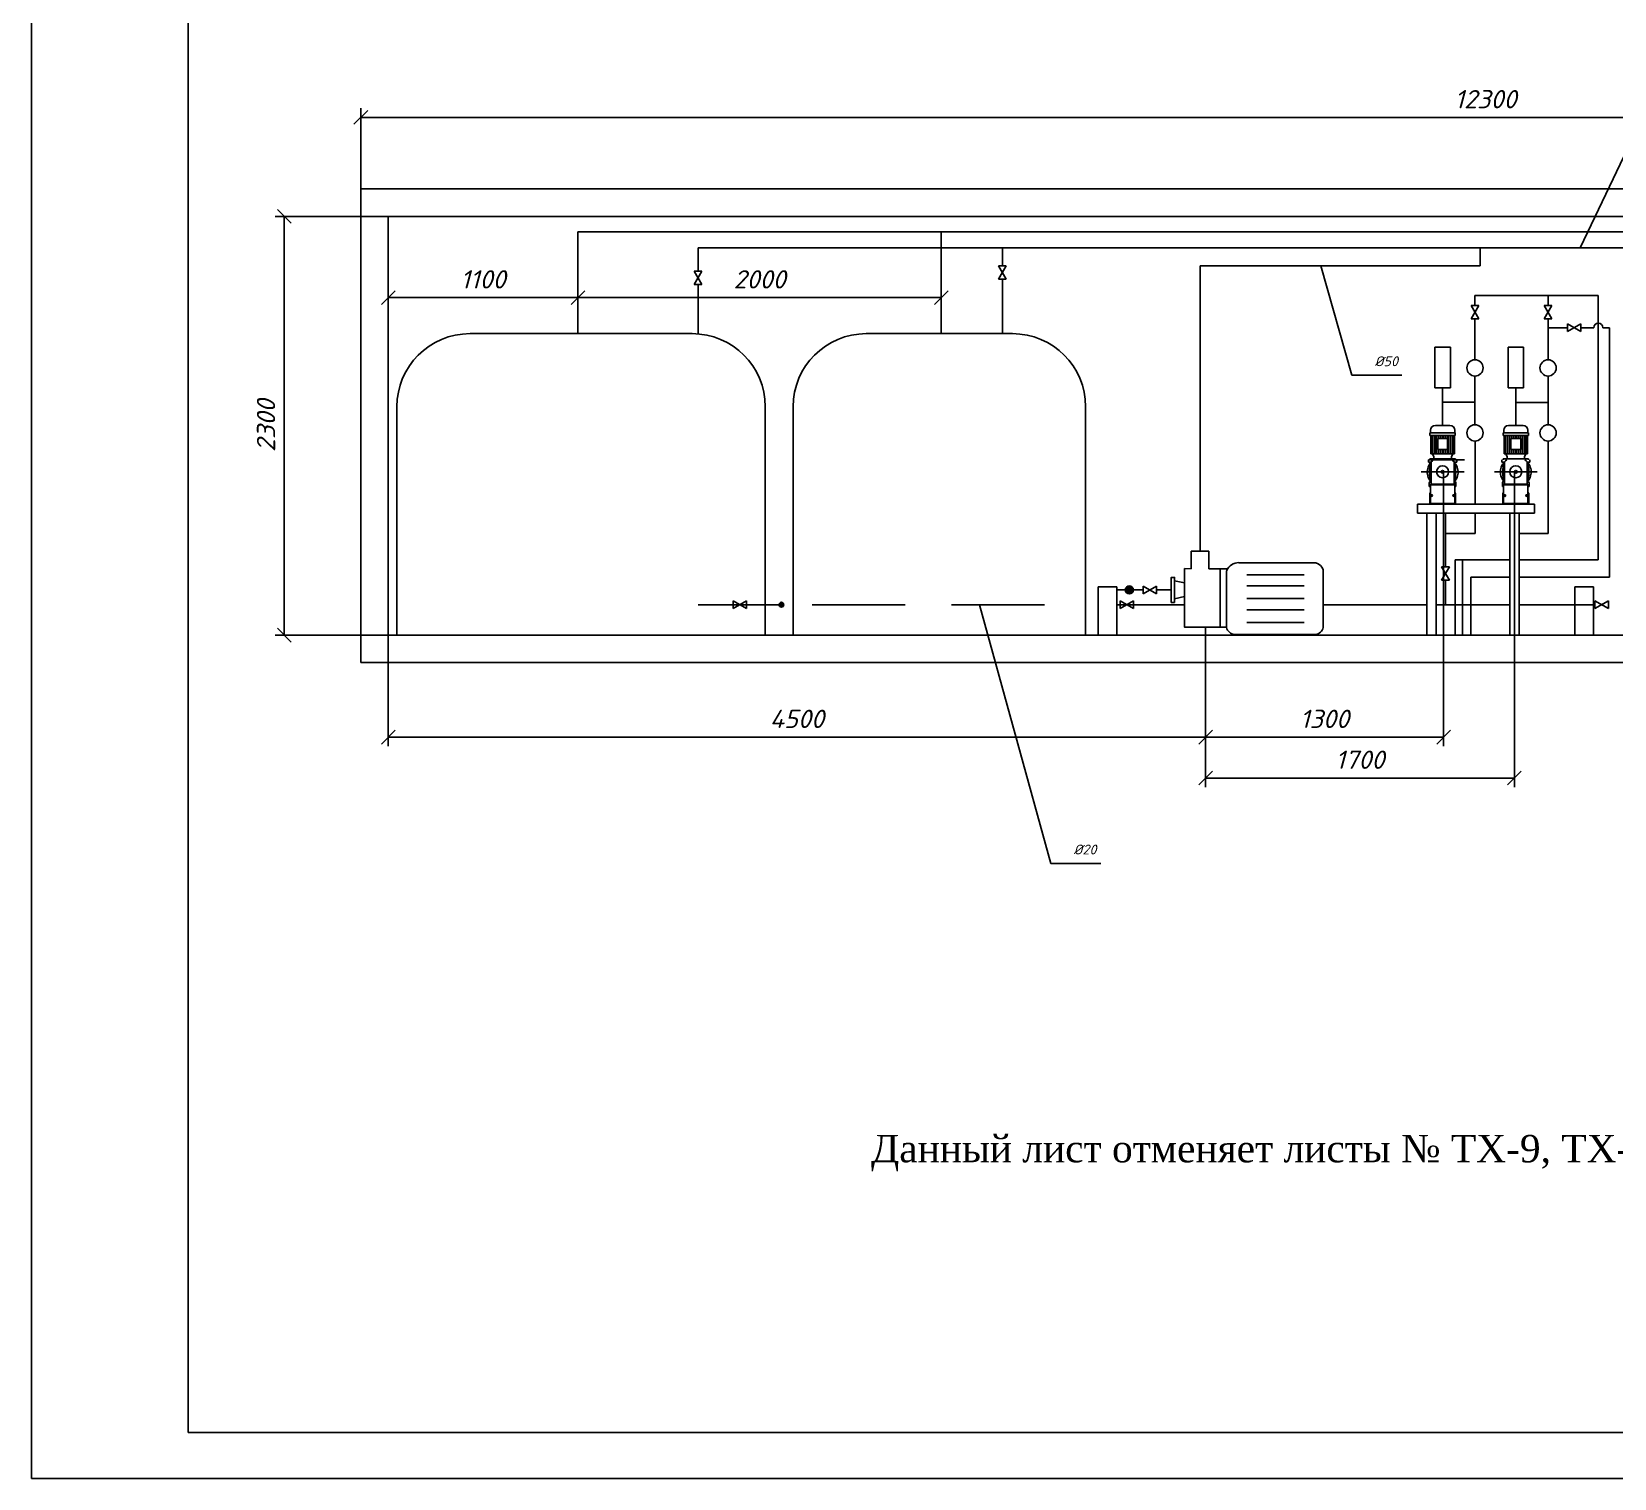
# Model space of a CAD drawing. Header units: millimetres. Extents: x 158645 to 1043550, y -60647 to 236438.
# Drawn here: x 612260 to 629573, y 146746 to 162572 of the extents above; entities that cross this region are included whole.
import ezdxf

# ---------------------------------------------------------------- set-up
doc = ezdxf.new("R2010")
doc.units = ezdxf.units.MM
doc.linetypes.add('ACAD_ISO04W100', pattern=[30, 24, -3, 0, -3])
doc.linetypes.add('DASHED', pattern=[19.05, 12.7, -6.35])
doc.layers.add('насос', color=7, linetype='Continuous')
doc.layers.add('опорудование', color=7, linetype='Continuous')
doc.styles.add('CН', font='TIMES.TTF')
doc.styles.add('СИС', font='txt.shx', dxfattribs={"oblique": 15})
doc.dimstyles.new('50 СИС', dxfattribs={"dimscale": 0, "dimtxt": 200, "dimasz": 150, "dimexe": 100, "dimexo": 0.625, "dimgap": 100, "dimtad": 1, "dimlfac": 0.5, "dimdsep": 46, "dimtxsty": 'СИС', "dimblk": 'OBLIQUE', "dimcen": 2.5, "dimclrd": 3, "dimclre": 3, "dimclrt": 7, "dimadec": 0, "dimazin": 0, "dimtm": 1e-09, "dimtfac": 1, "dimtmove": 0, "dimatfit": 3, "dimldrblk": 'NONE', "dimfxl": 0, "dimtolj": 1, "dimtzin": 0, "dimarcsym": 0})

# ---------------------------------------------------------------- blocks, each defined once
blk = doc.blocks.new('_Oblique')
at = {"color": 0, "lineweight": -2}
blk.add_line((-0.5, -0.5), (0.5, 0.5), dxfattribs=at)
blk = doc.blocks.new('*D120')
at = {"layer": 'Defpoints', "color": 0, "ltscale": 80}
for p in [(615861, 161633), (615861, 160851), (640467, 160851)]:
    blk.add_point(p, dxfattribs=at)
at = {"layer": 'опорудование', "color": 3, "lineweight": -2, "ltscale": 80}
for p, q in [((615861, 160852), (615861, 161733)), ((640467, 160852), (640467, 161733)), ((640467, 161633), (615861, 161633))]:
    blk.add_line(p, q, dxfattribs=at)
at = {"layer": 'опорудование', "color": 3, "lineweight": -2, "ltscale": 80, "xscale": 150, "yscale": 150, "zscale": 150, "rotation": 180}
blk.add_blockref('_Oblique', (615861, 161633), dxfattribs=at)
at = {"layer": 'опорудование', "color": 3, "lineweight": -2, "ltscale": 80, "xscale": 150, "yscale": 150, "zscale": 150}
blk.add_blockref('_Oblique', (640467, 161633), dxfattribs=at)
at = {"layer": 'опорудование', "color": 7, "ltscale": 80, "insert": (628164, 161833), "char_height": 200, "attachment_point": 5, "style": 'СИС'}
blk.add_mtext('\\A1;12300', dxfattribs=at)
blk = doc.blocks.new('_None')
blk = doc.blocks.new('*D121')
at = {"layer": 'Defpoints', "color": 0, "ltscale": 80}
for p in [(616161, 159662), (616161, 159268), (618235, 159268)]:
    blk.add_point(p, dxfattribs=at)
at = {"layer": 'опорудование', "color": 3, "lineweight": -2, "ltscale": 80}
for p, q in [((616161, 159269), (616161, 159762)), ((618235, 159662), (616161, 159662)), ((618235, 159269), (618235, 159762))]:
    blk.add_line(p, q, dxfattribs=at)
at = {"layer": 'опорудование', "color": 3, "lineweight": -2, "ltscale": 80, "xscale": 150, "yscale": 150, "zscale": 150, "rotation": 180}
blk.add_blockref('_Oblique', (616161, 159662), dxfattribs=at)
at = {"layer": 'опорудование', "color": 3, "lineweight": -2, "ltscale": 80, "xscale": 150, "yscale": 150, "zscale": 150}
blk.add_blockref('_Oblique', (618235, 159662), dxfattribs=at)
at = {"layer": 'опорудование', "color": 7, "ltscale": 80, "insert": (617198, 159862), "char_height": 200, "attachment_point": 5, "style": 'СИС'}
blk.add_mtext('\\A1;1100', dxfattribs=at)
blk = doc.blocks.new('*D122')
at = {"layer": 'Defpoints', "color": 0, "ltscale": 80}
for p in [(618235, 159662), (618235, 159268), (622210, 159268)]:
    blk.add_point(p, dxfattribs=at)
at = {"layer": 'опорудование', "color": 3, "lineweight": -2, "ltscale": 80}
for p, q in [((618235, 159269), (618235, 159762)), ((622210, 159662), (618235, 159662)), ((622210, 159269), (622210, 159762))]:
    blk.add_line(p, q, dxfattribs=at)
at = {"layer": 'опорудование', "color": 3, "lineweight": -2, "ltscale": 80, "xscale": 150, "yscale": 150, "zscale": 150, "rotation": 180}
blk.add_blockref('_Oblique', (618235, 159662), dxfattribs=at)
at = {"layer": 'опорудование', "color": 3, "lineweight": -2, "ltscale": 80, "xscale": 150, "yscale": 150, "zscale": 150}
blk.add_blockref('_Oblique', (622210, 159662), dxfattribs=at)
at = {"layer": 'опорудование', "color": 7, "ltscale": 80, "insert": (620223, 159862), "char_height": 200, "attachment_point": 5, "style": 'СИС'}
blk.add_mtext('\\A1;2000', dxfattribs=at)
blk = doc.blocks.new('*D125')
at = {"layer": 'Defpoints', "color": 0, "ltscale": 80}
for p in [(616161, 160551), (615024, 155970), (616161, 155970)]:
    blk.add_point(p, dxfattribs=at)
at = {"layer": 'опорудование', "color": 3, "lineweight": -2, "ltscale": 80}
for p, q in [((616160, 160551), (614924, 160551)), ((615024, 160551), (615024, 155970)), ((616160, 155970), (614924, 155970))]:
    blk.add_line(p, q, dxfattribs=at)
at = {"layer": 'опорудование', "color": 3, "lineweight": -2, "ltscale": 80, "xscale": 150, "yscale": 150, "zscale": 150}
for p, rotation in [((615024, 160551), 90), ((615024, 155970), 270)]:
    blk.add_blockref('_Oblique', p, dxfattribs=dict(at, rotation=rotation))
at = {"layer": 'опорудование', "color": 7, "ltscale": 80, "insert": (614824, 158261), "char_height": 200, "attachment_point": 5, "rotation": 90, "style": 'СИС'}
blk.add_mtext('\\A1;2300', dxfattribs=at)
blk = doc.blocks.new('*D126')
at = {"layer": 'Defpoints', "color": 0, "ltscale": 80}
for p in [(616161, 156059), (625101, 156059), (616161, 154854)]:
    blk.add_point(p, dxfattribs=at)
at = {"layer": 'опорудование', "color": 3, "lineweight": -2, "ltscale": 80}
for p, q in [((616161, 156058), (616161, 154754)), ((625101, 156058), (625101, 154754)), ((625101, 154854), (616161, 154854))]:
    blk.add_line(p, q, dxfattribs=at)
at = {"layer": 'опорудование', "color": 3, "lineweight": -2, "ltscale": 80, "xscale": 150, "yscale": 150, "zscale": 150, "rotation": 180}
blk.add_blockref('_Oblique', (616161, 154854), dxfattribs=at)
at = {"layer": 'опорудование', "color": 3, "lineweight": -2, "ltscale": 80, "xscale": 150, "yscale": 150, "zscale": 150}
blk.add_blockref('_Oblique', (625101, 154854), dxfattribs=at)
at = {"layer": 'опорудование', "color": 7, "ltscale": 80, "insert": (620631, 155054), "char_height": 200, "attachment_point": 5, "style": 'СИС'}
blk.add_mtext('\\A1;4500', dxfattribs=at)
blk = doc.blocks.new('*D127')
at = {"layer": 'Defpoints', "color": 0, "ltscale": 80}
for p in [(627705, 157746), (625101, 155670), (625101, 154854)]:
    blk.add_point(p, dxfattribs=at)
at = {"layer": 'опорудование', "color": 3, "lineweight": -2, "ltscale": 80}
for p, q in [((627705, 157745), (627705, 154754)), ((625101, 155670), (625101, 154754)), ((627705, 154854), (625101, 154854))]:
    blk.add_line(p, q, dxfattribs=at)
at = {"layer": 'опорудование', "color": 3, "lineweight": -2, "ltscale": 80, "xscale": 150, "yscale": 150, "zscale": 150, "rotation": 180}
blk.add_blockref('_Oblique', (625101, 154854), dxfattribs=at)
at = {"layer": 'опорудование', "color": 3, "lineweight": -2, "ltscale": 80, "xscale": 150, "yscale": 150, "zscale": 150}
blk.add_blockref('_Oblique', (627705, 154854), dxfattribs=at)
at = {"layer": 'опорудование', "color": 7, "ltscale": 80, "insert": (626403, 155054), "char_height": 200, "attachment_point": 5, "style": 'СИС'}
blk.add_mtext('\\A1;1300', dxfattribs=at)
blk = doc.blocks.new('*D128')
at = {"layer": 'Defpoints', "color": 0, "ltscale": 80}
for p in [(628480, 157757), (625101, 156058), (625101, 154407)]:
    blk.add_point(p, dxfattribs=at)
at = {"layer": 'опорудование', "color": 3, "lineweight": -2, "ltscale": 80}
for p, q in [((628480, 157756), (628480, 154307)), ((625101, 156058), (625101, 154307)), ((628480, 154407), (625101, 154407))]:
    blk.add_line(p, q, dxfattribs=at)
at = {"layer": 'опорудование', "color": 3, "lineweight": -2, "ltscale": 80, "xscale": 150, "yscale": 150, "zscale": 150, "rotation": 180}
blk.add_blockref('_Oblique', (625101, 154407), dxfattribs=at)
at = {"layer": 'опорудование', "color": 3, "lineweight": -2, "ltscale": 80, "xscale": 150, "yscale": 150, "zscale": 150}
blk.add_blockref('_Oblique', (628480, 154407), dxfattribs=at)
at = {"layer": 'опорудование', "color": 7, "ltscale": 80, "insert": (626790, 154607), "char_height": 200, "attachment_point": 5, "style": 'СИС'}
blk.add_mtext('\\A1;1700', dxfattribs=at)

msp = doc.modelspace()

# ---------------------------------------------------------------- hatches: boundary and pattern name
at = {"layer": 'опорудование', "ltscale": 80}
for points in [[(624223.692, 156465.005, 1), (624312.325, 156465.005, 1)], [(620487.489, 156303.051, 1), (620435.619, 156303.051, 1)]]:
    msp.add_hatch(color=7, dxfattribs=at).paths.add_polyline_path(points)

# ---------------------------------------------------------------- linework, layer by layer
for p, q in [((612260.161, 176446.142), (612260.161, 146746.142)), ((613971.965, 175952.764), (613971.965, 147246.142)), ((613971.965, 147246.142), (653760.161, 147246.142)), ((612260.161, 146746.142), (654260.161, 146746.142))]:
    msp.add_line(p, q)
at = {"layer": 'насос', "color": 3, "ltscale": 100}
for p, q in [((627694.866, 158263.158), (627614.828, 158263.158)), ((627694.866, 158263.158), (627774.903, 158263.158)), ((628494.866, 158263.158), (628414.828, 158263.158)), ((628494.866, 158263.158), (628574.903, 158263.158)), ((627556.201, 158184.895), (627694.866, 158184.895)), ((627556.201, 158153.01), (627556.201, 158184.895)), ((627694.866, 158153.01), (627556.201, 158153.01)), ((627562.728, 158184.895), (627562.728, 158211.058)), ((627567.079, 157955.178), (627567.079, 158153.735)), ((627584.121, 158153.01), (627584.121, 157955.178)), ((627604.426, 158153.01), (627604.426, 157955.178)), ((627625.533, 158153.01), (627625.533, 157955.178)), ((627646.487, 158153.01), (627646.487, 158120.711)), ((627668.242, 158153.01), (627668.242, 158120.711)), ((627689.945, 158153.01), (627689.945, 158120.711)), ((627833.531, 158184.895), (627694.866, 158184.895)), ((627694.866, 158153.01), (627833.531, 158153.01)), ((627699.786, 158153.01), (627699.786, 158120.711)), ((627721.49, 158153.01), (627721.49, 158120.711)), ((627743.245, 158153.01), (627743.245, 158120.711)), ((627764.198, 158153.01), (627764.198, 157955.178)), ((627785.306, 158153.01), (627785.306, 157955.178)), ((627805.611, 158153.01), (627805.611, 157955.178)), ((627822.653, 157955.178), (627822.653, 158153.735)), ((627827.004, 158184.895), (627827.004, 158211.058)), ((627833.531, 158153.01), (627833.531, 158184.895)), ((628356.201, 158184.895), (628494.866, 158184.895)), ((628356.201, 158153.01), (628356.201, 158184.895)), ((628494.866, 158153.01), (628356.201, 158153.01)), ((628362.728, 158184.895), (628362.728, 158211.058)), ((628367.079, 157955.178), (628367.079, 158153.735)), ((628384.121, 158153.01), (628384.121, 157955.178)), ((628404.426, 158153.01), (628404.426, 157955.178)), ((628425.533, 158153.01), (628425.533, 157955.178)), ((628446.487, 158153.01), (628446.487, 158120.711)), ((628468.242, 158153.01), (628468.242, 158120.711)), ((628489.945, 158153.01), (628489.945, 158120.711)), ((628633.531, 158184.895), (628494.866, 158184.895)), ((628494.866, 158153.01), (628633.531, 158153.01)), ((628499.786, 158153.01), (628499.786, 158120.711)), ((628521.49, 158153.01), (628521.49, 158120.711)), ((628543.245, 158153.01), (628543.245, 158120.711)), ((628564.198, 158153.01), (628564.198, 157955.178)), ((628585.306, 158153.01), (628585.306, 157955.178)), ((628605.611, 158153.01), (628605.611, 157955.178)), ((628622.653, 157955.178), (628622.653, 158153.735)), ((628627.004, 158184.895), (628627.004, 158211.058)), ((628633.531, 158153.01), (628633.531, 158184.895)), ((627694.866, 157899.328), (627555.476, 157899.328)), ((627555.476, 157899.328), (627555.476, 157886.474)), ((627694.866, 157955.178), (627567.079, 157955.178)), ((627599.712, 157921.793), (627584.483, 157955.178)), ((627599.712, 157899.328), (627599.712, 157921.793)), ((627646.487, 158000.998), (627646.487, 157955.178)), ((627668.242, 158000.998), (627668.242, 157955.178)), ((627689.945, 158000.998), (627689.945, 157955.178)), ((627694.866, 157955.178), (627822.653, 157955.178)), ((627694.866, 157899.328), (627834.256, 157899.328)), ((627699.786, 158000.998), (627699.786, 157955.178)), ((627721.49, 158000.998), (627721.49, 157955.178)), ((627743.245, 158000.998), (627743.245, 157955.178)), ((627790.02, 157921.793), (627805.249, 157955.178)), ((627790.02, 157899.328), (627790.02, 157921.793)), ((627834.256, 157899.328), (627834.256, 157886.474)), ((628355.476, 157899.328), (628355.476, 157886.474)), ((628494.866, 157899.328), (628355.476, 157899.328)), ((628494.866, 157955.178), (628367.079, 157955.178)), ((628399.712, 157921.793), (628384.483, 157955.178)), ((628399.712, 157899.328), (628399.712, 157921.793)), ((628446.487, 158000.998), (628446.487, 157955.178)), ((628468.242, 158000.998), (628468.242, 157955.178)), ((628489.945, 158000.998), (628489.945, 157955.178)), ((628494.866, 157955.178), (628622.653, 157955.178)), ((628494.866, 157899.328), (628634.256, 157899.328)), ((628499.786, 158000.998), (628499.786, 157955.178)), ((628521.49, 158000.998), (628521.49, 157955.178)), ((628543.245, 158000.998), (628543.245, 157955.178)), ((628590.02, 157921.793), (628605.249, 157955.178)), ((628590.02, 157899.328), (628590.02, 157921.793)), ((628634.256, 157899.328), (628634.256, 157886.474)), ((627932.535, 157886.474), (627541.582, 157886.474)), ((627541.582, 157886.474), (627541.582, 157863.989)), ((627541.582, 157863.989), (627569.757, 157863.989)), ((627569.757, 157863.989), (627569.757, 157622.326)), ((627685.214, 157767.69), (627704.518, 157745.958)), ((627848.15, 157863.989), (627819.974, 157863.989)), ((627819.974, 157863.989), (627819.974, 157622.326)), ((627848.15, 157886.474), (627848.15, 157863.989)), ((628341.582, 157886.474), (628341.582, 157863.989)), ((628341.582, 157863.989), (628369.757, 157863.989)), ((628369.757, 157863.989), (628369.757, 157622.326)), ((628485.214, 157767.69), (628504.518, 157745.958)), ((628648.15, 157863.989), (628619.974, 157863.989)), ((628619.974, 157863.989), (628619.974, 157622.326)), ((628648.15, 157886.474), (628648.15, 157863.989)), ((627548.961, 157596.032), (627548.961, 157637.727)), ((627562.048, 157596.032), (627548.961, 157596.032)), ((627696.404, 157622.653), (627562.048, 157622.653)), ((627562.048, 157622.653), (627562.048, 157410.564)), ((627562.048, 157613.163), (627697.582, 157613.163)), ((627827.684, 157613.163), (627692.149, 157613.163)), ((627693.328, 157622.653), (627827.684, 157622.653)), ((627827.684, 157622.653), (627827.684, 157410.564)), ((627827.684, 157596.032), (627840.77, 157596.032)), ((627840.77, 157596.032), (627840.77, 157637.727)), ((628348.961, 157596.032), (628348.961, 157637.727)), ((628362.048, 157596.032), (628348.961, 157596.032)), ((628496.404, 157622.653), (628362.048, 157622.653)), ((628362.048, 157622.653), (628362.048, 157410.564)), ((628362.048, 157613.163), (628497.582, 157613.163)), ((628627.684, 157613.163), (628492.149, 157613.163)), ((628493.328, 157622.653), (628627.684, 157622.653)), ((628627.684, 157622.653), (628627.684, 157410.564)), ((628627.684, 157596.032), (628640.77, 157596.032)), ((628640.77, 157596.032), (628640.77, 157637.727)), ((627553.324, 157519.464), (627562.048, 157532.731)), ((627553.324, 157403.159), (627553.324, 157519.464)), ((627836.408, 157403.159), (627553.324, 157403.159)), ((627562.048, 157410.564), (627694.866, 157410.564)), ((627827.684, 157410.564), (627694.866, 157410.564)), ((627836.408, 157519.464), (627827.684, 157532.731)), ((627836.408, 157403.159), (627836.408, 157519.464)), ((628353.324, 157519.464), (628362.048, 157532.731)), ((628353.324, 157403.159), (628353.324, 157519.464)), ((628636.408, 157403.159), (628353.324, 157403.159)), ((628362.048, 157410.564), (628494.866, 157410.564)), ((628627.684, 157410.564), (628494.866, 157410.564)), ((628636.408, 157519.464), (628627.684, 157532.731)), ((628636.408, 157403.159), (628636.408, 157519.464))]:
    msp.add_line(p, q, dxfattribs=at)
at = {"layer": 'насос', "color": 3, "linetype": 'ACAD_ISO04W100', "ltscale": 100}
for p, q in [((627929.659, 157756.824), (627461.467, 157756.824)), ((628729.659, 157756.824), (628261.467, 157756.824))]:
    msp.add_line(p, q, dxfattribs=at)
at = {"layer": 'насос', "color": 3, "ltscale": 100}
for points in [[(627646.328, 158120.711), (627745.553, 158120.711, -0.414213562), (627749.46, 158116.804), (627749.46, 158004.906, -0.414213562), (627745.553, 158000.998), (627646.328, 158000.998, -0.414213562), (627642.42, 158004.906), (627642.42, 158116.804, -0.414213562)], [(628446.328, 158120.711), (628545.553, 158120.711, -0.414213562), (628549.46, 158116.804), (628549.46, 158004.906, -0.414213562), (628545.553, 158000.998), (628446.328, 158000.998, -0.414213562), (628442.42, 158004.906), (628442.42, 158116.804, -0.414213562)]]:
    msp.add_lwpolyline(points, format="xyb", close=True, dxfattribs=at)
for centre, radius in [((627694.866, 157756.824), 65.659), ((627694.866, 157756.824), 14.534), ((628494.866, 157756.824), 65.659), ((628494.866, 157756.824), 14.534), ((627574.945, 157497.479), 9.097), ((627814.787, 157497.479), 9.097), ((628374.945, 157497.479), 9.097), ((628614.787, 157497.479), 9.097)]:
    msp.add_circle(centre, radius, dxfattribs=at)
for centre, radius, start, end in [((627614.828, 158211.058), 52.101, 90, 180), ((627774.903, 158211.058), 52.101, 0, 90), ((628414.828, 158211.058), 52.101, 90, 180), ((628574.903, 158211.058), 52.101, 0, 90), ((627686.416, 157754.534), 159.968, 124.4327725, 219.4779789), ((627900.263, 157752.452), 348.819, 161.3518224, 198.6481776), ((627703.316, 157754.534), 159.968, 320.5220211, 55.5672275), ((627489.469, 157752.452), 348.819, 341.3518224, 18.6481776), ((628486.416, 157754.534), 159.968, 124.4327725, 219.4779789), ((628700.263, 157752.452), 348.819, 161.3518224, 198.6481776), ((628503.316, 157754.534), 159.968, 320.5220211, 55.5672275), ((628289.469, 157752.452), 348.819, 341.3518224, 18.6481776), ((627570.964, 157631.381), 22.899, 105.367739, 163.9124059), ((627818.768, 157631.381), 22.899, 16.0875941, 74.632261), ((628370.964, 157631.381), 22.899, 105.367739, 163.9124059), ((628618.768, 157631.381), 22.899, 16.0875941, 74.632261)]:
    msp.add_arc(centre, radius, start, end, dxfattribs=at)
at = {"layer": 'опорудование', "color": 7, "ltscale": 80}
for p, q in [((615860.754, 160851.052), (640466.569, 160851.052)), ((615860.754, 160851.052), (615860.754, 155670.194)), ((616160.754, 160551.052), (640160.754, 160551.052)), ((616160.754, 160551.052), (616160.754, 155951.052)), ((622920.767, 160010.039), (622836.406, 160010.039)), ((622920.972, 159863.446), (622836.406, 160010.039)), ((622920.767, 160010.039), (622836.611, 159863.446)), ((619591.732, 159951.395), (619507.37, 159951.395)), ((619591.937, 159804.802), (619507.37, 159951.395)), ((619591.732, 159951.395), (619507.575, 159804.802)), ((619591.937, 159804.802), (619507.575, 159804.802)), ((622920.972, 159863.446), (622836.611, 159863.446)), ((628090.377, 159430.504), (628005.81, 159577.098)), ((628090.172, 159577.098), (628005.81, 159577.098)), ((628090.172, 159577.098), (628006.015, 159430.504)), ((628890.377, 159430.504), (628805.81, 159577.098)), ((628890.172, 159577.098), (628805.81, 159577.098)), ((628890.172, 159577.098), (628806.015, 159430.504)), ((628090.377, 159430.504), (628006.015, 159430.504)), ((628890.377, 159430.504), (628806.015, 159430.504)), ((629059.723, 159291.2), (629206.316, 159375.767)), ((629059.723, 159291.2), (629059.723, 159375.562)), ((629206.316, 159291.405), (629059.723, 159375.562)), ((629206.316, 159291.405), (629206.316, 159375.767)), ((617055.348, 159268.129), (619485.329, 159268.129)), ((621389.758, 159268.129), (622989.463, 159268.129)), ((627609.78, 159118.82), (627609.78, 158675.106)), ((627779.951, 159118.82), (627609.78, 159118.82)), ((627779.951, 158675.106), (627779.951, 159118.82)), ((628409.78, 159118.82), (628409.78, 158675.106)), ((628579.951, 159118.82), (628409.78, 159118.82)), ((628579.951, 158675.106), (628579.951, 159118.82)), ((627609.78, 158675.106), (627779.951, 158675.106)), ((628409.78, 158675.106), (628579.951, 158675.106)), ((627418.759, 157403.159), (628700.631, 157403.159)), ((627418.759, 157403.159), (627418.759, 157303.756)), ((628700.631, 157403.159), (628700.631, 157303.756)), ((627418.759, 157303.756), (628700.631, 157303.756)), ((627520.696, 157303.756), (627520.696, 155970.194)), ((627623.309, 157303.756), (627623.309, 155970.194)), ((628429.561, 157303.756), (628429.561, 155970.194)), ((628532.175, 157303.756), (628532.175, 155970.194)), ((624944.583, 156697.079), (624944.483, 156887.42)), ((624944.483, 156887.42), (625137.133, 156887.42)), ((625137.133, 156887.42), (625136.514, 156696.338)), ((624869.161, 156697.205), (624944.583, 156697.079)), ((625136.514, 156696.338), (625348.469, 156695.651)), ((625261.372, 156695.651), (625261.48, 156058.726)), ((627768.077, 156717.842), (627683.715, 156717.842)), ((627768.282, 156571.249), (627683.715, 156717.842)), ((627768.077, 156717.842), (627683.92, 156571.249)), ((624761.602, 156562.766), (624869.458, 156540.474)), ((625330.83, 156672.381), (625330.83, 156053.742)), ((625551.201, 156630.52), (626180.025, 156630.52)), ((625551.201, 156508.862), (626180.025, 156508.862)), ((627768.282, 156571.249), (627683.92, 156571.249)), ((619932.447, 156260.768), (620079.04, 156345.334)), ((619932.447, 156260.768), (619932.447, 156345.13)), ((620079.04, 156260.973), (619932.447, 156345.13)), ((620079.04, 156260.973), (620079.04, 156345.334)), ((623928.251, 156497.728), (623928.251, 155970.194)), ((623928.251, 156497.728), (624129.269, 156497.728)), ((624129.269, 156497.728), (624129.269, 155970.194)), ((624166.993, 156260.768), (624313.586, 156345.334)), ((624166.993, 156260.768), (624166.993, 156345.13)), ((624313.586, 156260.973), (624166.993, 156345.13)), ((624313.586, 156260.973), (624313.586, 156345.334)), ((624418.963, 156422.824), (624565.557, 156507.391)), ((624565.557, 156423.029), (624418.963, 156507.186)), ((624418.963, 156422.824), (624418.963, 156507.186)), ((624565.557, 156423.029), (624565.557, 156507.391)), ((624761.602, 156368.293), (624869.734, 156394.306)), ((625551.201, 156369.824), (626180.025, 156369.824)), ((629142.533, 156497.728), (629343.551, 156497.728)), ((629142.533, 156497.728), (629142.533, 155970.194)), ((629343.551, 156497.728), (629343.551, 155970.194)), ((629360.82, 156260.768), (629507.413, 156345.334)), ((629360.82, 156260.768), (629360.82, 156345.13)), ((629507.413, 156260.973), (629360.82, 156345.13)), ((629507.413, 156260.973), (629507.413, 156345.334)), ((625551.201, 156248.165), (626180.025, 156248.165)), ((625551.201, 156109.127), (626180.025, 156109.127)), ((616160.754, 155970.194), (640166.569, 155970.194)), ((615860.754, 155670.194), (640466.569, 155670.194))]:
    msp.add_line(p, q, dxfattribs=at)
at = {"layer": 'опорудование', "color": 5, "ltscale": 80}
for p, q in [((618235.133, 160381.477), (618235.133, 159268.129)), ((618235.133, 160381.477), (635328.142, 160381.477)), ((622210.046, 160381.477), (622210.046, 159268.129)), ((619549.756, 159878.277), (619549.756, 159877.921)), ((619549.756, 159877.921), (619549.756, 159878.277)), ((622878.791, 159936.921), (622878.791, 159936.565)), ((622878.791, 159936.565), (622878.791, 159936.921)), ((628048.196, 159503.623), (628048.196, 159503.979)), ((628048.196, 159503.979), (628048.196, 159503.623)), ((628848.196, 159503.623), (628848.196, 159503.979)), ((628848.196, 159503.979), (628848.196, 159503.623)), ((629133.198, 159333.381), (629132.842, 159333.381)), ((629132.842, 159333.381), (629133.198, 159333.381)), ((627726.101, 156644.368), (627726.101, 156644.724)), ((627726.101, 156644.724), (627726.101, 156644.368)), ((624492.082, 156465.005), (624492.438, 156465.005)), ((624492.438, 156465.005), (624492.082, 156465.005)), ((620005.922, 156302.949), (620005.566, 156302.949)), ((620005.566, 156302.949), (620005.922, 156302.949)), ((624240.468, 156302.949), (624240.112, 156302.949)), ((624240.112, 156302.949), (624240.468, 156302.949)), ((629434.295, 156302.949), (629433.939, 156302.949)), ((629433.939, 156302.949), (629434.295, 156302.949))]:
    msp.add_line(p, q, dxfattribs=at)
at = {"layer": 'опорудование', "color": 1, "ltscale": 80}
for p, q in [((619549.933, 160206.89), (619549.933, 159951.395)), ((619549.933, 160206.89), (633819.501, 160206.89)), ((622878.969, 160206.89), (622878.969, 160010.039)), ((628104.686, 160206.89), (628104.686, 160008.261)), ((625040.808, 160008.261), (625040.808, 156887.42)), ((625040.808, 160008.261), (628104.686, 160008.261)), ((619549.756, 159878.277), (619549.756, 159877.921)), ((619549.756, 159877.921), (619549.756, 159878.277)), ((619549.933, 159878.586), (619549.933, 159877.613)), ((619549.933, 159804.802), (619549.933, 159265.516)), ((622878.791, 159936.921), (622878.791, 159936.565)), ((622878.791, 159936.565), (622878.791, 159936.921)), ((622878.969, 159937.23), (622878.969, 159936.257)), ((622878.969, 159863.446), (622878.969, 159268.129)), ((628048.196, 159684.712), (629397.061, 159684.712)), ((628048.196, 159577.098), (628048.196, 159684.712)), ((628848.196, 159577.098), (628848.196, 159684.712)), ((629397.061, 159684.712), (629397.061, 156792.891)), ((628048.196, 159503.623), (628048.196, 159503.979)), ((628048.196, 159503.979), (628048.196, 159503.623)), ((628048.196, 159503.623), (628048.196, 159503.979)), ((628848.196, 159503.623), (628848.196, 159503.979)), ((628848.196, 159503.979), (628848.196, 159503.623)), ((628848.196, 159503.623), (628848.196, 159503.979)), ((628048.196, 158982.051), (628048.196, 159430.504)), ((628848.196, 158982.051), (628848.196, 159430.504)), ((628848.196, 159333.381), (629059.723, 159333.381)), ((629133.198, 159333.381), (629132.842, 159333.381)), ((629132.842, 159333.381), (629133.198, 159333.381)), ((629132.842, 159333.381), (629133.198, 159333.381)), ((629206.316, 159333.381), (629347.471, 159333.381)), ((629446.651, 159333.381), (629520.032, 159333.381)), ((629520.032, 159333.381), (629520.032, 156604.274)), ((628048.196, 158263.158), (628048.196, 158804.479)), ((628848.196, 158263.158), (628848.196, 158804.479)), ((627694.866, 158263.158), (627694.866, 158675.106)), ((628494.866, 158263.158), (628494.866, 158675.106)), ((627694.866, 158519.806), (628048.196, 158519.806)), ((628494.866, 158516.109), (628848.196, 158516.109)), ((628048.858, 158093.705), (628048.858, 157403.159)), ((628848.196, 158093.703), (628848.196, 157082.999)), ((627725.923, 156717.842), (627725.923, 157303.756)), ((628048.858, 157303.756), (628048.858, 157083.001)), ((628048.858, 157083.001), (627725.923, 157083.001)), ((628848.196, 157082.999), (628525.26, 157082.999)), ((627830.489, 155970.194), (627830.489, 156792.891)), ((627830.489, 156792.891), (628429.561, 156792.891)), ((627911.203, 155970.194), (627911.203, 156792.891)), ((628532.175, 156792.891), (629397.061, 156792.891)), ((627725.923, 156644.677), (627725.923, 156644.413)), ((627725.923, 156644.413), (627725.923, 156644.677)), ((627725.923, 156303.051), (627725.923, 156571.249)), ((627726.101, 156644.368), (627726.101, 156644.724)), ((627726.101, 156644.724), (627726.101, 156644.368)), ((628003.69, 155970.194), (628003.69, 156604.274)), ((628003.69, 156604.274), (628429.561, 156604.274)), ((628532.175, 156604.274), (629520.032, 156604.274)), ((624418.963, 156465.005), (624129.269, 156465.005)), ((624492.082, 156465.005), (624492.438, 156465.005)), ((624492.438, 156465.005), (624492.082, 156465.005)), ((624492.438, 156465.005), (624492.082, 156465.005)), ((624726.806, 156465.005), (624565.557, 156465.005)), ((619549.933, 156303.051), (620435.619, 156303.051)), ((620005.922, 156302.949), (620005.566, 156302.949)), ((620005.566, 156302.949), (620005.922, 156302.949)), ((624130.53, 156303.051), (624869.907, 156303.051)), ((624240.468, 156302.949), (624240.112, 156302.949)), ((624240.112, 156302.949), (624240.468, 156302.949)), ((626388.797, 156303.051), (627520.696, 156303.051)), ((627623.309, 156303.051), (628429.561, 156303.051)), ((628532.175, 156303.051), (629360.82, 156303.051)), ((629434.295, 156302.949), (629433.939, 156302.949)), ((629433.939, 156302.949), (629434.295, 156302.949))]:
    msp.add_line(p, q, dxfattribs=at)
at = {"layer": 'опорудование', "color": 4, "ltscale": 80}
for p, q in [((616255.348, 158468.129), (616255.348, 155970.194)), ((620285.329, 158468.129), (620285.329, 155970.194)), ((620589.758, 158468.129), (620589.758, 155970.194)), ((623789.463, 158468.129), (623789.463, 155970.194))]:
    msp.add_line(p, q, dxfattribs=at)
at = {"layer": 'опорудование', "color": 1, "linetype": 'DASHED', "ltscale": 80}
msp.add_line((620798.172, 156303.051), (623659.415, 156303.051), dxfattribs=at)
at = {"layer": 'опорудование', "ltscale": 80}
for p, q in [((625417.825, 155977.677), (626174.959, 155977.677)), ((626301.802, 155977.677), (625890.117, 155977.677))]:
    msp.add_line(p, q, dxfattribs=at)
at = {"layer": 'опорудование', "color": 7, "ltscale": 80}
for points in [[(624869.161, 156697.205), (624870.369, 156058.881), (625330.83, 156058.698)], [(625464.497, 156760.376), (626307.607, 156760.376)], [(626388.797, 156683.98), (626388.797, 156053.742)], [(624761.461, 156328.14), (624726.806, 156328.14), (624726.806, 156601.871), (624761.602, 156601.871), (624761.602, 156328.14)]]:
    msp.add_lwpolyline(points, dxfattribs=at)
for centre, radius in [((628048.196, 158893.265), 88.786), ((628848.196, 158893.265), 88.786), ((628048.196, 158182.488), 88.786), ((628848.196, 158182.488), 88.786), ((624268.009, 156465.005), 44.317), ((620461.554, 156303.051), 25.935)]:
    msp.add_circle(centre, radius, dxfattribs=at)
at = {"layer": 'опорудование', "color": 1, "ltscale": 80}
msp.add_arc((629397.061, 159333.381), 49.59, 0, 180, dxfattribs=at)
at = {"layer": 'опорудование', "color": 7, "ltscale": 80}
for centre, radius, start, end in [((617055.348, 158468.129), 800, 90, 180), ((619485.329, 158468.129), 800, 360, 90), ((621389.758, 158468.129), 800, 90, 180), ((622989.463, 158468.129), 800, 0, 90), ((625429.417, 156661.342), 99.203, 168.4317675, 186.3884457), ((625465.118, 156620.085), 143.937, 89.3811109, 156.7043019), ((626272.395, 156641.615), 123.872, 19.999662, 73.4852709), ((625429.437, 156078.738), 101.726, 194.2242646, 263.4451008), ((626290.19, 156078.738), 101.726, 276.5548992, 345.7757354)]:
    msp.add_arc(centre, radius, start, end, dxfattribs=at)

# ---------------------------------------------------------------- texts
at = {"layer": 'опорудование', "color": 7, "ltscale": 80, "style": 'CН'}
msp.add_text('Данный лист отменяет листы № ТХ-9, ТХ-10', height=300, dxfattribs=at).set_placement((621441.663, 150203.184))
at = {"layer": 'опорудование', "color": 7, "ltscale": 80, "char_height": 107.6032, "attachment_point": 7, "style": 'СИС'}
for s, insert in [('\\A1;%%c50', (626951.062, 158912.114)), ('\\A1;%%c20', (623657.646, 153571.306))]:
    msp.add_mtext(s, dxfattribs=dict(at, insert=insert))

# ---------------------------------------------------------------- dimensions: what is measured, and where the dimension line sits
at = {"layer": 'опорудование', "color": 7, "ltscale": 80}
for base, p1, p2, text, picture, middle in [((615860.754, 161633.381), (640466.569, 160851.052), (615860.754, 160851.052), '12300', '*D120', (628163.662, 161833.381)), ((616160.754, 159661.714), (618235.133, 159268.129), (616160.754, 159268.129), '1100', '*D121', (617197.944, 159861.714)), ((618235.133, 159661.714), (622210.046, 159268.129), (618235.133, 159268.129), '2000', '*D122', (620222.59, 159861.714)), ((625100.6, 154406.765), (628480.332, 157756.824), (625100.6, 156058.165), '1700', '*D128', (626790.466, 154606.765)), ((625100.6, 154854.325), (627704.518, 157745.958), (625100.6, 155670.194), '1300', '*D127', (626402.559, 155054.325)), ((616160.754, 154854.325), (625100.6, 156058.79), (616160.754, 156058.79), '4500', '*D126', (620630.677, 155054.325))]:
    dim = msp.add_linear_dim(base=base, p1=p1, p2=p2, text=text, dimstyle='50 СИС', override={"dimscale": 1}, dxfattribs=at)
    dim.commit()
    dim.dimension.update_dxf_attribs({"geometry": picture, "text_midpoint": middle})
dim = msp.add_linear_dim(base=(615023.538, 155970.194), p1=(616160.754, 160551.052), p2=(616160.754, 155970.194), angle=90, text='2300', dimstyle='50 СИС', override={"dimscale": 1}, dxfattribs=at)
dim.commit()
dim.dimension.update_dxf_attribs({"geometry": '*D125', "text_midpoint": (614823.538, 158260.623)})

# ---------------------------------------------------------------- leaders
at = {"layer": 'опорудование', "color": 7, "ltscale": 80, "annotation_type": 0, "has_hookline": 1, "hookline_direction": 0}
for points, override, text_width in [([(629198.851, 160206.89), (630185.888, 162274.634), (630335.888, 162274.634)], {"dimgap": 100, "dimtad": 0}, 321.223), ([(626362.715, 160008.261), (626701.062, 158812.114), (626851.062, 158812.114)], {"dimgap": 100, "dimtad": 1}, 298.484), ([(622627.378, 156303.051), (623407.646, 153471.306), (623557.646, 153471.306)], {"dimgap": 100, "dimtad": 1}, 298.484)]:
    msp.add_leader(points, dimstyle='50 СИС', override=override, dxfattribs=dict(at, text_width=text_width))

doc.saveas('drawing.dxf')
